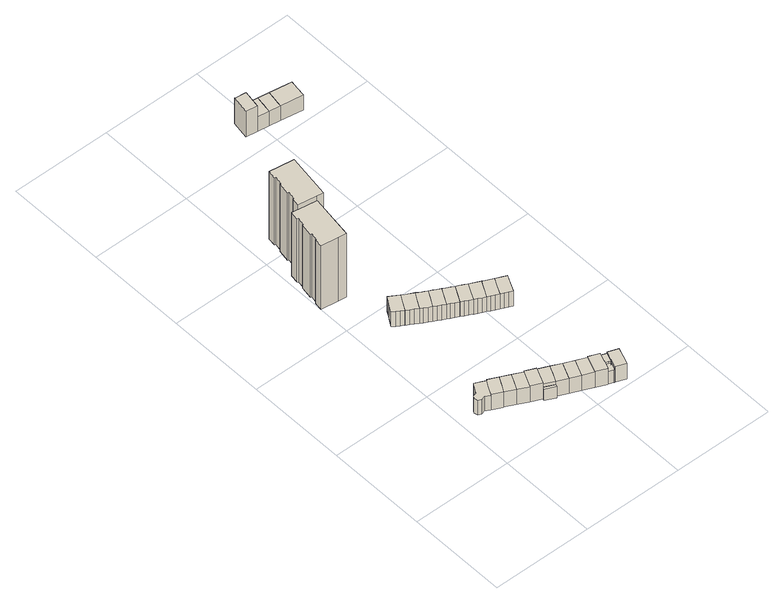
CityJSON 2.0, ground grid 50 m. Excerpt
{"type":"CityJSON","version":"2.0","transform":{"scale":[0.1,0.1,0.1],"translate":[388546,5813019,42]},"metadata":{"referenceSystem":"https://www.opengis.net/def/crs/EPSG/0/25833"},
"CityObjects":{
"building1":{"type":"Building","attributes":{"Gemeindeschluessel":"11000007","BezugspunktDach":"2200","function":"31001_1010","measuredHeight":10.99,"storeysAboveGround":2},"address":[{"country":"Germany","locality":"Berlin","thoroughfareNumber":"136","thoroughfareName":"Arnulfstraße"}],"geometry":[{"type":"Solid","lod":"1","boundaries":[[[[0,1,2,3,4,5,6,7,8,9,10]],[[11,12,13,14,15,16,17,18,19,20,21]],[[11,21,10,9]],[[12,11,9,8]],[[13,12,8,7]],[[14,13,7,6]],[[15,14,6,5]],[[16,15,5,4]],[[17,16,4,3]],[[18,17,3,2]],[[19,18,2,1]],[[20,19,1,0]],[[21,20,0,10]]]]}]},
"building2":{"type":"Building","attributes":{"Gemeindeschluessel":"11000007","BezugspunktDach":"2200","function":"31001_1010","measuredHeight":11.52,"storeysAboveGround":2},"address":[{"country":"Germany","locality":"Berlin","thoroughfareNumber":"135","thoroughfareName":"Arnulfstraße"}],"geometry":[{"type":"Solid","lod":"1","boundaries":[[[[22,23,24,25,26,27]],[[16,15,28,29,30,17]],[[16,17,27,26]],[[15,16,26,25]],[[28,15,25,24]],[[29,28,24,23]],[[30,29,23,22]],[[17,30,22,27]]]]}]},
"building3":{"type":"Building","attributes":{"Gemeindeschluessel":"11000007","BezugspunktDach":"2200","function":"31001_1010","measuredHeight":11.4,"storeysAboveGround":2},"address":[{"country":"Germany","locality":"Berlin","thoroughfareNumber":"134","thoroughfareName":"Arnulfstraße"}],"geometry":[{"type":"Solid","lod":"1","boundaries":[[[[31,32,33,24,22]],[[34,35,36,37,38]],[[34,38,22,24]],[[35,34,24,33]],[[36,35,33,32]],[[37,36,32,31]],[[38,37,31,22]]]]}]},
"building4":{"type":"Building","attributes":{"Gemeindeschluessel":"11000007","BezugspunktDach":"2200","function":"31001_1010","measuredHeight":11.3,"storeysAboveGround":2},"address":[{"country":"Germany","locality":"Berlin","thoroughfareNumber":"133","thoroughfareName":"Arnulfstraße"}],"geometry":[{"type":"Solid","lod":"1","boundaries":[[[[39,40,33,31]],[[41,42,43,44]],[[41,44,31,33]],[[42,41,33,40]],[[43,42,40,39]],[[44,43,39,31]]]]}]},
"building5":{"type":"Building","attributes":{"Gemeindeschluessel":"11000007","BezugspunktDach":"2200","function":"31001_1010","measuredHeight":13.33,"storeysAboveGround":2},"address":[{"country":"Germany","locality":"Berlin","thoroughfareNumber":"132","thoroughfareName":"Arnulfstraße"}],"geometry":[{"type":"Solid","lod":"1","boundaries":[[[[45,46,47,48]],[[42,49,50,43]],[[42,43,48,47]],[[49,42,47,46]],[[50,49,46,45]],[[43,50,45,48]]]]}]},
"building6":{"type":"Building","attributes":{"Gemeindeschluessel":"11000007","function":"31001_1010"},"address":[{"country":"Germany","locality":"Berlin","thoroughfareNumber":"131","thoroughfareName":"Arnulfstraße"}],"children":["building6-1","building6-2"]},
"building6-1":{"type":"BuildingPart","attributes":{"BezugspunktDach":"2200","measuredHeight":11.27,"storeysAboveGround":2},"parents":["building6"],"geometry":[{"type":"MultiSurface","lod":"1","boundaries":[[[51,52,53,54,55]],[[56,57,58,59,60]],[[56,60,55,54]],[[57,56,54,53]],[[58,57,53,52]],[[59,58,52,51]],[[60,59,61,62,63,64,51,55]],[[64,63,62,61]]]}]},
"building6-2":{"type":"BuildingPart","attributes":{"BezugspunktDach":"2200","measuredHeight":6.71,"storeysAboveGround":2},"parents":["building6"],"geometry":[{"type":"MultiSurface","lod":"1","boundaries":[[[65,64,63,66]],[[62,61,67,68]],[[62,68,66,63]],[[67,61,64,65]],[[68,67,65,66]],[[69,61,62,70,63,64]]]}]},
"building7":{"type":"Building","attributes":{"Gemeindeschluessel":"11000007","BezugspunktDach":"2200","function":"31001_1010","measuredHeight":11.25,"storeysAboveGround":2},"address":[{"country":"Germany","locality":"Berlin","thoroughfareNumber":"130","thoroughfareName":"Arnulfstraße"}],"geometry":[{"type":"Solid","lod":"1","boundaries":[[[[71,72,53,51]],[[57,73,74,59]],[[57,59,51,53]],[[73,57,53,72]],[[74,73,72,71]],[[59,74,71,51]]]]}]},
"building8":{"type":"Building","attributes":{"Gemeindeschluessel":"11000007","BezugspunktDach":"2200","function":"31001_1010","measuredHeight":10.96,"storeysAboveGround":2},"address":[{"country":"Germany","locality":"Berlin","thoroughfareNumber":"1","thoroughfareName":"Arnulfstraße"}],"geometry":[{"type":"Solid","lod":"1","boundaries":[[[[75,76,77,78,79,80,81,82,83]],[[84,85,86,87,88,89,90,91,92]],[[84,92,83,82]],[[85,84,82,81]],[[86,85,81,80]],[[87,86,80,79]],[[88,87,79,78]],[[89,88,78,77]],[[90,89,77,76]],[[91,90,76,75]],[[92,91,75,83]]]]}]},
"building9":{"type":"Building","attributes":{"Gemeindeschluessel":"11000007","BezugspunktDach":"2200","function":"31001_1010","measuredHeight":11.03,"storeysAboveGround":2},"address":[{"country":"Germany","locality":"Berlin","thoroughfareNumber":"2","thoroughfareName":"Arnulfstraße"}],"geometry":[{"type":"Solid","lod":"1","boundaries":[[[[93,94,95,96,97,98,99,79,78,77]],[[100,101,102,103,104,105,106,107,108,109]],[[100,109,77,78]],[[101,100,78,79]],[[102,101,79,99]],[[103,102,99,98]],[[104,103,98,97]],[[105,104,97,96]],[[106,105,96,95]],[[107,106,95,94]],[[108,107,94,93]],[[109,108,93,77]]]]}]},
"building10":{"type":"Building","attributes":{"Gemeindeschluessel":"11000007","BezugspunktDach":"2200","function":"31001_1010","measuredHeight":11.32,"storeysAboveGround":2},"address":[{"country":"Germany","locality":"Berlin","thoroughfareNumber":"129","thoroughfareName":"Arnulfstraße"}],"geometry":[{"type":"Solid","lod":"1","boundaries":[[[[110,111,72,112,71]],[[113,114,115,116,117]],[[113,117,71,112]],[[114,113,112,72]],[[115,114,72,111]],[[116,115,111,110]],[[117,116,110,71]]]]}]},
"building11":{"type":"Building","attributes":{"Gemeindeschluessel":"11000007","function":"31001_1010"},"address":[{"country":"Germany","locality":"Berlin","thoroughfareNumber":"31, 33","thoroughfareName":"Röblingstraße"}],"children":["building11-1","building11-2"]},
"building11-1":{"type":"BuildingPart","attributes":{"BezugspunktDach":"2200","measuredHeight":40.82,"storeysAboveGround":14},"parents":["building11"],"geometry":[{"type":"MultiSurface","lod":"1","boundaries":[[[118,119,120,121,122,123,124,125,126,127,128,129,130]],[[131,132,133,134,135,136,137,138,139,140,141,142,143]],[[131,143,130,129]],[[132,131,129,128]],[[133,132,128,127]],[[134,133,127,126]],[[135,134,126,125]],[[136,135,125,124]],[[137,136,124,123]],[[138,137,123,122]],[[139,138,122,121]],[[140,139,121,120]],[[141,140,120,119]],[[142,141,119,118]],[[144,145,118,130]],[[146,143,142,145,144]]]}]},
"building11-2":{"type":"BuildingPart","attributes":{"BezugspunktDach":"2200","measuredHeight":38.43,"storeysAboveGround":14},"parents":["building11"],"geometry":[{"type":"MultiSurface","lod":"1","boundaries":[[[147,148,145,144,149,150,151,152,153,154,155,156,157,158]],[[159,160,161,162,163,164,165,166,167,168,169,170,171,172]],[[159,172,158,157]],[[160,159,157,156]],[[161,160,156,155]],[[162,161,155,154]],[[163,162,154,153]],[[164,163,153,152]],[[165,164,152,151]],[[166,165,151,150]],[[167,166,150,149]],[[168,167,149,144]],[[169,168,144,143,142]],[[170,169,145,148]],[[171,170,148,147]],[[172,171,147,158]],[[142,143,144,145,173]]]}]},
"building12":{"type":"Building","attributes":{"Gemeindeschluessel":"11000007","BezugspunktDach":"2200","function":"31001_1010","measuredHeight":11.02,"storeysAboveGround":2},"address":[{"country":"Germany","locality":"Berlin","thoroughfareNumber":"3","thoroughfareName":"Arnulfstraße"}],"geometry":[{"type":"Solid","lod":"1","boundaries":[[[[174,175,176,177,178,179,180,97,96,95]],[[105,104,181,182,183,184,185,186,187,106]],[[105,106,95,96]],[[104,105,96,97]],[[181,104,97,180]],[[182,181,180,179]],[[183,182,179,178]],[[184,183,178,177]],[[185,184,177,176]],[[186,185,176,175]],[[187,186,175,174]],[[106,187,174,95]]]]}]},
"building13":{"type":"Building","attributes":{"Gemeindeschluessel":"11000007","BezugspunktDach":"2200","function":"31001_1010","measuredHeight":11.25,"storeysAboveGround":2},"address":[{"country":"Germany","locality":"Berlin","thoroughfareNumber":"128","thoroughfareName":"Arnulfstraße"}],"geometry":[{"type":"Solid","lod":"1","boundaries":[[[[188,189,190,111,191,110]],[[192,193,194,195,196,197]],[[192,197,110,191]],[[193,192,191,111]],[[194,193,111,190]],[[195,194,190,189]],[[196,195,189,188]],[[197,196,188,110]]]]}]},
"building14":{"type":"Building","attributes":{"Gemeindeschluessel":"11000007","BezugspunktDach":"2200","function":"31001_1010","measuredHeight":10.98,"storeysAboveGround":2},"address":[{"country":"Germany","locality":"Berlin","thoroughfareNumber":"4","thoroughfareName":"Arnulfstraße"}],"geometry":[{"type":"Solid","lod":"1","boundaries":[[[[198,199,200,201,202,203,204,178,177,176]],[[205,206,207,208,209,210,211,212,213,214]],[[205,214,176,177]],[[206,205,177,178]],[[207,206,178,204]],[[208,207,204,203]],[[209,208,203,202]],[[210,209,202,201]],[[211,210,201,200]],[[212,211,200,199]],[[213,212,199,198]],[[214,213,198,176]]]]}]},
"building15":{"type":"Building","attributes":{"Gemeindeschluessel":"11000007","function":"31001_1010"},"address":[{"country":"Germany","locality":"Berlin","thoroughfareNumber":"127","thoroughfareName":"Arnulfstraße"}],"children":["building15-1","building15-2"]},
"building15-1":{"type":"BuildingPart","attributes":{"BezugspunktDach":"2200","measuredHeight":10.87,"storeysAboveGround":2},"parents":["building15"],"geometry":[{"type":"MultiSurface","lod":"1","boundaries":[[[215,216,217,218,219,220,221]],[[222,223,224,225,226,227,228]],[[222,228,221,220]],[[223,222,220,219]],[[224,223,219,218]],[[229,230,218,217]],[[231,229,225,217,216]],[[227,226,216,215]],[[228,227,215,221]],[[225,224,230,229]],[[226,232,225,229,231]]]}]},
"building15-2":{"type":"BuildingPart","attributes":{"BezugspunktDach":"2200","measuredHeight":8.57,"storeysAboveGround":2},"parents":["building15"],"geometry":[{"type":"MultiSurface","lod":"1","boundaries":[[[233,234,235,236,237,238,230,231]],[[224,239,240,241,242,243,244,226]],[[239,224,230,238]],[[240,239,238,237]],[[241,240,237,236]],[[242,241,236,235]],[[243,242,235,234]],[[244,243,234,233]],[[226,244,233,231]],[[225,229,230,224,245]],[[226,231,229,225]]]}]},
"building16":{"type":"Building","attributes":{"Gemeindeschluessel":"11000007","BezugspunktDach":"2200","function":"31001_1010","measuredHeight":10.99,"storeysAboveGround":2},"address":[{"country":"Germany","locality":"Berlin","thoroughfareNumber":"5","thoroughfareName":"Arnulfstraße"}],"geometry":[{"type":"Solid","lod":"1","boundaries":[[[[246,247,248,249,250,251,252,202,201,200]],[[210,209,253,254,255,256,257,258,259,211]],[[210,211,200,201]],[[209,210,201,202]],[[253,209,202,252]],[[254,253,252,251]],[[255,254,251,250]],[[256,255,250,249]],[[257,256,249,248]],[[258,257,248,247]],[[259,258,247,246]],[[211,259,246,200]]]]}]},
"building17":{"type":"Building","attributes":{"Gemeindeschluessel":"11000007","function":"31001_1010"},"address":[{"country":"Germany","locality":"Berlin","thoroughfareNumber":"126","thoroughfareName":"Arnulfstraße"}],"children":["building17-1","building17-2"]},
"building17-1":{"type":"BuildingPart","attributes":{"BezugspunktDach":"2200","measuredHeight":11.11,"storeysAboveGround":2},"parents":["building17"],"geometry":[{"type":"MultiSurface","lod":"1","boundaries":[[[260,261,262,263,264,265,266,267]],[[268,269,270,271,272,273,274,275]],[[276,277,267,266]],[[269,268,266,265]],[[270,269,265,264]],[[271,270,264,263]],[[272,271,263,262]],[[273,272,262,261]],[[274,273,261,260]],[[275,274,260,267]],[[268,275,277,276]]]}]},
"building17-2":{"type":"BuildingPart","attributes":{"BezugspunktDach":"2200","measuredHeight":7.6,"storeysAboveGround":2},"parents":["building17"],"geometry":[{"type":"MultiSurface","lod":"1","boundaries":[[[278,279,277,276,280,281,282,283]],[[284,285,286,268,275,287,288,289]],[[284,289,283,282]],[[285,284,282,281]],[[286,285,281,280]],[[268,286,280,276]],[[287,275,277,279]],[[288,287,279,278]],[[289,288,278,283]],[[268,290,276,277,275]]]}]},
"building18":{"type":"Building","attributes":{"Gemeindeschluessel":"11000007","BezugspunktDach":"2200","function":"31001_1010","measuredHeight":10.99,"storeysAboveGround":2},"address":[{"country":"Germany","locality":"Berlin","thoroughfareNumber":"6","thoroughfareName":"Arnulfstraße"}],"geometry":[{"type":"Solid","lod":"1","boundaries":[[[[291,292,293,294,295,296,297,250,249,248]],[[256,255,298,299,300,301,302,303,304,257]],[[256,257,248,249]],[[255,256,249,250]],[[298,255,250,297]],[[299,298,297,296]],[[300,299,296,295]],[[301,300,295,294]],[[302,301,294,293]],[[303,302,293,292]],[[304,303,292,291]],[[257,304,291,248]]]]}]},
"building19":{"type":"Building","attributes":{"Gemeindeschluessel":"11000007","BezugspunktDach":"2200","function":"31001_1010","measuredHeight":10.89,"storeysAboveGround":2},"address":[{"country":"Germany","locality":"Berlin","thoroughfareNumber":"7","thoroughfareName":"Arnulfstraße"}],"geometry":[{"type":"Solid","lod":"1","boundaries":[[[[305,306,307,308,309,310,311,295,294,293]],[[312,313,314,315,316,317,318,319,320,321]],[[312,321,293,294]],[[313,312,294,295]],[[314,313,295,311]],[[315,314,311,310]],[[316,315,310,309]],[[317,316,309,308]],[[318,317,308,307]],[[319,318,307,306]],[[320,319,306,305]],[[321,320,305,293]]]]}]},
"building20":{"type":"Building","attributes":{"Gemeindeschluessel":"11000007","BezugspunktDach":"2200","function":"31001_1010","measuredHeight":10.94,"storeysAboveGround":2},"address":[{"country":"Germany","locality":"Berlin","thoroughfareNumber":"8","thoroughfareName":"Arnulfstraße"}],"geometry":[{"type":"Solid","lod":"1","boundaries":[[[[322,323,324,325,326,327,328,309,308,307]],[[317,316,329,330,331,332,333,334,335,318]],[[317,318,307,308]],[[316,317,308,309]],[[329,316,309,328]],[[330,329,328,327]],[[331,330,327,326]],[[332,331,326,325]],[[333,332,325,324]],[[334,333,324,323]],[[335,334,323,322]],[[318,335,322,307]]]]}]},
"building21":{"type":"Building","attributes":{"Gemeindeschluessel":"11000007","BezugspunktDach":"2200","function":"31001_1010","measuredHeight":10.9,"storeysAboveGround":2},"address":[{"country":"Germany","locality":"Berlin","thoroughfareNumber":"9","thoroughfareName":"Arnulfstraße"}],"geometry":[{"type":"Solid","lod":"1","boundaries":[[[[336,337,338,339,340,341,342,326,325,324]],[[332,331,343,344,345,346,347,348,349,333]],[[332,333,324,325]],[[331,332,325,326]],[[343,331,326,342]],[[344,343,342,341]],[[345,344,341,340]],[[346,345,340,339]],[[347,346,339,338]],[[348,347,338,337]],[[349,348,337,336]],[[333,349,336,324]]]]}]},
"building22":{"type":"Building","attributes":{"Gemeindeschluessel":"11000007","BezugspunktDach":"2200","function":"31001_1010","measuredHeight":16.01,"storeysAboveGround":2},"address":[{"country":"Germany","locality":"Berlin","thoroughfareNumber":"2","thoroughfareName":"Reglinstraße"}],"geometry":[{"type":"Solid","lod":"1","boundaries":[[[[350,351,352,353,354]],[[355,356,357,358,359]],[[355,359,354,353]],[[356,355,353,352]],[[357,356,352,351]],[[358,357,351,350]],[[359,358,350,354]]]]}]},
"building23":{"type":"Building","attributes":{"Gemeindeschluessel":"11000007","BezugspunktDach":"2200","function":"31001_1010","measuredHeight":10.46,"storeysAboveGround":2},"address":[{"country":"Germany","locality":"Berlin","thoroughfareNumber":"4","thoroughfareName":"Reglinstraße"}],"geometry":[{"type":"Solid","lod":"1","boundaries":[[[[360,361,362,363,364]],[[365,366,367,368,369]],[[365,369,364,363]],[[366,365,363,362]],[[367,366,362,361]],[[368,367,361,360]],[[369,368,360,364]]]]}]},
"building24":{"type":"Building","attributes":{"Gemeindeschluessel":"11000007","BezugspunktDach":"2200","function":"31001_1010","measuredHeight":10.45,"storeysAboveGround":2},"address":[{"country":"Germany","locality":"Berlin","thoroughfareNumber":"6","thoroughfareName":"Reglinstraße"}],"geometry":[{"type":"Solid","lod":"1","boundaries":[[[[370,371,362,360]],[[366,372,373,368]],[[366,368,360,362]],[[372,366,362,371]],[[373,372,371,370]],[[368,373,370,360]]]]}]},
"building25":{"type":"Building","attributes":{"Gemeindeschluessel":"11000007","BezugspunktDach":"2200","function":"31001_1010","measuredHeight":10.57,"storeysAboveGround":2},"address":[{"country":"Germany","locality":"Berlin","thoroughfareNumber":"8","thoroughfareName":"Reglinstraße"}],"geometry":[{"type":"Solid","lod":"1","boundaries":[[[[374,375,376,371,377,370]],[[378,379,380,381,382,383]],[[378,383,370,377]],[[379,378,377,371]],[[380,379,371,376]],[[381,380,376,375]],[[382,381,375,374]],[[383,382,374,370]]]]}]}
},
"vertices":[
[68,259,127],[82,252,127],[101,258,127],[126,246,127],[147,283,127],[168,320,127],[118,344,127],[97,308,127],[90,296,127],[69,290,127],[61,278,127],[69,290,39],[90,296,39],[97,308,39],[118,344,39],[168,320,39],[147,283,39],[126,246,39],[101,258,39],[82,252,39],[68,259,39],[61,278,39],
[175,221,133],[196,259,133],[216,297,133],[168,320,133],[147,283,133],[126,246,133],[216,297,39],[196,259,39],[175,221,39],
[225,196,133],[244,235,133],[264,274,133],[216,297,40],[264,274,40],[244,235,40],[225,196,40],[175,221,40],
[276,170,133],[314,250,133],[264,274,41],[314,250,41],[276,170,41],[225,196,41],
[327,146,138],[363,227,138],[314,250,138],[276,170,138],[363,227,41],[327,146,41],
[376,123,133],[395,163,133],[414,204,133],[363,227,133],[327,146,133],[363,227,42],[414,204,42],[395,163,42],[376,123,42],[327,146,42],[376,123,47],[327,146,47],[327,146,114],[376,123,114],
[371,110,114],[321,133,114],[371,110,47],[321,133,47],[376,123,94],[327,146,80],
[427,99,133],[464,181,133],[464,181,42],[427,99,42],
[163,880,100],[179,870,100],[195,860,100],[218,899,100],[241,938,100],[193,967,100],[178,943,100],[170,929,100],[147,891,100],[170,929,11],[178,943,11],[193,967,11],[241,938,11],[218,899,11],[195,860,11],[179,870,11],[163,880,11],[147,891,11],
[213,849,100],[230,839,100],[247,828,100],[270,868,100],[294,907,100],[276,917,100],[258,927,100],[218,899,10],[241,938,10],[258,927,10],[276,917,10],[294,907,10],[270,868,10],[247,828,10],[230,839,10],[213,849,10],[195,860,10],
[478,77,133],[514,159,133],[446,140,133],[446,140,41],[464,181,41],[514,159,41],[478,77,41],[427,99,41],
[160,1367,413],[192,1362,413],[226,1584,413],[102,1602,413],[96,1561,413],[102,1559,413],[95,1519,413],[90,1520,413],[80,1460,413],[85,1459,413],[79,1420,413],[74,1420,413],[68,1381,413],[74,1420,5],[79,1420,5],[85,1459,5],[80,1460,5],[90,1520,5],[95,1519,5],[102,1559,5],[96,1561,5],[102,1602,5],[226,1584,5],[192,1362,5],[160,1367,5],[68,1381,5],[68,1381,386],[160,1367,386],[68,1381,184],
[88,1151,386],[126,1146,386],[36,1386,386],[29,1344,386],[34,1342,386],[28,1303,386],[23,1304,386],[13,1241,386],[18,1240,386],[12,1203,386],[6,1203,386],[0,1162,386],[6,1203,2],[12,1203,2],[18,1240,2],[13,1241,2],[23,1304,2],[28,1303,2],[34,1342,2],[29,1344,2],[36,1386,2],[68,1381,2],[160,1367,2],[126,1146,2],[88,1151,2],[0,1162,2],[160,1367,220],
[263,819,100],[280,809,100],[296,800,100],[319,840,100],[341,880,100],[325,888,100],[309,897,100],[309,897,10],[325,888,10],[341,880,10],[319,840,10],[296,800,10],[280,809,10],[263,819,10],
[531,54,133],[547,96,133],[564,138,133],[496,118,133],[496,118,42],[514,159,42],[564,138,42],[547,96,42],[531,54,42],[478,77,42],
[313,790,100],[330,781,100],[347,772,100],[369,812,100],[391,852,100],[375,861,100],[358,870,100],[319,840,11],[341,880,11],[358,870,11],[375,861,11],[391,852,11],[369,812,11],[347,772,11],[330,781,11],[313,790,11],[296,800,11],
[584,32,137],[600,72,137],[600,74,137],[616,117,137],[564,138,137],[547,96,137],[531,54,137],[547,96,40],[564,138,40],[616,117,40],[600,74,40],[600,72,40],[584,32,40],[531,54,40],[600,74,126],[616,117,126],[600,72,126],[600,73,40],
[602,71,126],[619,65,126],[627,62,126],[643,105,126],[640,107,126],[619,115,126],[619,115,40],[640,107,40],[643,105,40],[627,62,40],[619,65,40],[602,71,40],[611,102,40],
[363,763,100],[380,754,100],[397,745,100],[419,785,100],[441,825,100],[425,834,100],[408,843,100],[408,843,11],[425,834,11],[441,825,11],[419,785,11],[397,745,11],[380,754,11],[363,763,11],
[614,20,135],[662,1,135],[678,43,135],[693,86,135],[643,105,135],[628,63,135],[627,62,135],[612,21,135],[627,62,41],[628,63,41],[643,105,41],[693,86,41],[678,43,41],[662,1,41],[614,20,41],[612,21,41],[627,62,117],[612,21,117],
[587,31,117],[608,22,117],[624,63,117],[602,71,117],[600,72,117],[584,32,117],[600,72,41],[602,71,41],[624,63,41],[608,22,41],[587,31,41],[584,32,41],[627,62,75],
[414,736,100],[431,727,100],[449,718,100],[470,759,100],[491,800,100],[475,808,100],[458,817,100],[458,817,11],[475,808,11],[491,800,11],[470,759,11],[449,718,11],[431,727,11],[414,736,11],
[466,710,100],[483,701,100],[500,693,100],[521,734,100],[542,774,100],[525,783,100],[508,791,100],[470,759,10],[491,800,10],[508,791,10],[525,783,10],[542,774,10],[521,734,10],[500,693,10],[483,701,10],[466,710,10],[449,718,10],
[517,685,100],[534,677,100],[551,669,100],[572,709,100],[593,750,100],[576,758,100],[559,766,100],[559,766,10],[576,758,10],[593,750,10],[572,709,10],[551,669,10],[534,677,10],[517,685,10],
[569,660,100],[586,652,100],[604,644,100],[624,685,100],[644,726,100],[627,734,100],[610,742,100],[610,742,10],[627,734,10],[644,726,10],[624,685,10],[604,644,10],[586,652,10],[569,660,10],
[455,2072,183],[471,2160,183],[418,2168,183],[414,2169,183],[399,2081,183],[414,2169,28],[418,2168,28],[471,2160,28],[455,2072,28],[399,2081,28],
[512,2063,118],[519,2107,118],[527,2151,118],[471,2160,118],[455,2072,118],[471,2160,30],[527,2151,30],[519,2107,30],[512,2063,30],[455,2072,30],
[567,2055,118],[582,2142,118],[582,2142,30],[567,2055,30],
[680,2037,118],[686,2081,118],[693,2125,118],[574,2098,118],[574,2098,29],[582,2142,29],[693,2125,29],[686,2081,29],[680,2037,29],[567,2055,29]
]}
